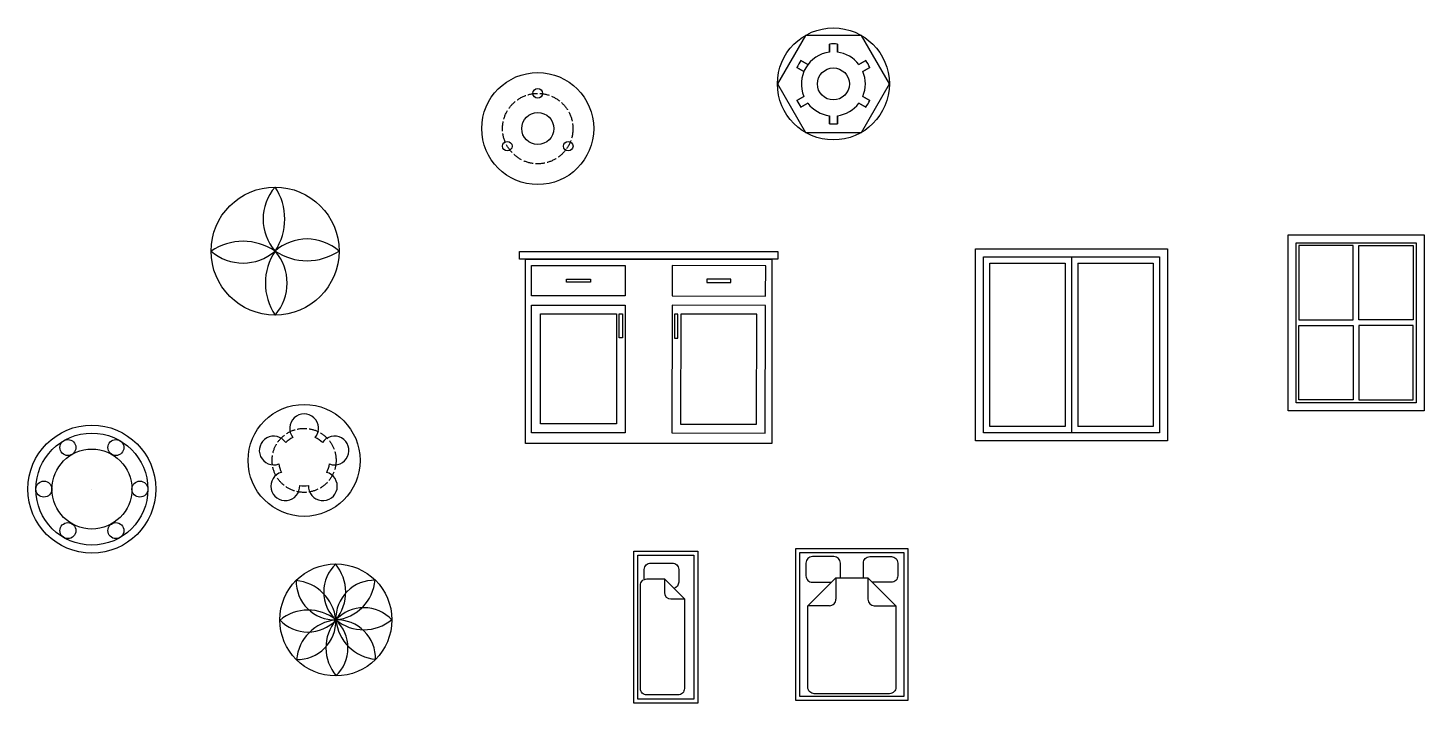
# Model space of a CAD drawing. Header units: millimetres. Extents: x 178 to 1923, y 182 to 1026.
import ezdxf

# ---------------------------------------------------------------- set-up
doc = ezdxf.new("R2010")
doc.units = ezdxf.units.MM
doc.linetypes.add('ACAD_ISO02W100', pattern=[15, 12, -3])

# ---------------------------------------------------------------- blocks, each defined once
blk = doc.blocks.new('*U3')
blk.add_circle((0, 0), 10)
blk = doc.blocks.new('*U4')
at = {"color": 0, "linetype": 'ByBlock', "lineweight": -2, "transparency": 16777216}
for p, rotation in [((227.8, 501.6), 299.9999999999999), ((287.8, 501.6), 240), ((317.8, 449.6), 180), ((227.8, 397.7), 59.99999999999999), ((287.8, 397.7), 120)]:
    blk.add_blockref('*U3', p, dxfattribs=dict(at, rotation=rotation))
blk.add_blockref('*U3', (197.8, 449.6), dxfattribs=at)
blk = doc.blocks.new('*U7')
for centre, radius, start, end in [((34.4, 0), 48.2, 133.3776, 226.6224), ((-40.8, -0.3), 54.5, 320.4966, 40.3547)]:
    blk.add_arc(centre, radius, start, end)
blk = doc.blocks.new('*U8')
at = {"color": 0, "linetype": 'ByBlock', "lineweight": -2, "transparency": 16777216}
blk.add_blockref('*U7', (861, 391.9), dxfattribs=at)
for p, rotation in [((836.6, 380.8), 44.99999999999996), ((886.1, 382.6), 314.9999999999999), ((827.3, 355.6), 89.99999999999997), ((888, 333.1), 225), ((897.3, 358.3), 270), ((838.5, 331.3), 135), ((863.6, 321.9), 180)]:
    blk.add_blockref('*U7', p, dxfattribs=dict(at, rotation=rotation))
blk = doc.blocks.new('*U9')
for centre, radius, start, end in [((46.9, 0), 60.5, 138.6402, 221.3598), ((-58.1, 0), 71.7, 326.1046, 33.8954)]:
    blk.add_arc(centre, radius, start, end)
blk = doc.blocks.new('*U10')
at = {"color": 0, "linetype": 'ByBlock', "lineweight": -2, "transparency": 16777216}
blk.add_blockref('*U9', (485.4, 787.1), dxfattribs=at)
for p, rotation in [((446.8, 745.7), 89.99999999999997), ((526.8, 748.6), 269.9999999999999), ((488.3, 707.1), 180)]:
    blk.add_blockref('*U9', p, dxfattribs=dict(at, rotation=rotation))
blk = doc.blocks.new('*U11')
blk.add_circle((0, 0), 6)
blk = doc.blocks.new('*U12')
at = {"color": 0, "linetype": 'ByBlock', "lineweight": -2, "transparency": 16777216}
blk.add_blockref('*U11', (815.2, 944.2), dxfattribs=at)
for p, rotation in [((777.1, 878.2), 120), ((853.3, 878.2), 240)]:
    blk.add_blockref('*U11', p, dxfattribs=dict(at, rotation=rotation))

msp = doc.modelspace()

# ---------------------------------------------------------------- linework, layer by layer
for p, q in [((1179.8, 1005.7), (1179.8, 995.7)), ((1179.8, 995.7), (1179.8, 1005.7)), ((1189.8, 1005.7), (1189.8, 995.7)), ((1189.8, 995.7), (1189.8, 1005.7)), ((1144.2, 985.2), (1152.9, 980.2)), ((1152.9, 980.2), (1144.2, 985.2)), ((1225.4, 985.2), (1216.7, 980.2)), ((1216.7, 980.2), (1225.4, 985.2)), ((1139.2, 976.5), (1147.9, 971.5)), ((1147.9, 971.5), (1139.2, 976.5)), ((1230.4, 976.5), (1221.7, 971.5)), ((1221.7, 971.5), (1230.4, 976.5)), ((1139.2, 935.5), (1147.9, 940.5)), ((1147.9, 940.5), (1139.2, 935.5)), ((1144.2, 926.8), (1152.9, 931.8)), ((1152.9, 931.8), (1144.2, 926.8)), ((1225.4, 926.8), (1216.7, 931.8)), ((1216.7, 931.8), (1225.4, 926.8)), ((1230.4, 935.5), (1221.7, 940.5)), ((1221.7, 940.5), (1230.4, 935.5)), ((1179.8, 906.2), (1179.8, 916.3)), ((1179.8, 916.3), (1179.8, 906.2)), ((1189.8, 906.2), (1189.8, 916.3)), ((1189.8, 916.3), (1189.8, 906.2)), ((1482.6, 740), (1482.6, 520)), ((1474.6, 732), (1474.6, 528)), ((1490.6, 732), (1490.6, 528)), ((257.8, 449.6), (257.8, 449.6)), ((973.6, 337.4), (973.6, 320.4)), ((1187.9, 338.9), (1188, 311.9)), ((1227.9, 338.9), (1227.9, 311.9)), ((981.6, 312.4), (998.6, 312.4)), ((1180, 303.9), (1153, 303.9)), ((1235.9, 303.9), (1262.9, 303.9))]:
    msp.add_line(p, q)
for points in [[(1149.8, 1016.6), (1114.8, 956), (1149.8, 895.4), (1219.8, 895.4), (1254.8, 956), (1219.8, 1016.6)], [(1923.3, 547.5), (1753.3, 547.5), (1753.3, 767.5), (1923.3, 767.5)], [(1913.3, 557.5), (1763.3, 557.5), (1763.3, 757.5), (1913.3, 757.5)], [(1766.8, 661), (1834.8, 661), (1834.8, 754), (1766.8, 754)], [(1909.7, 661), (1841.7, 661), (1841.7, 754), (1909.7, 754)], [(799.7, 737), (792.2, 737), (792.2, 746.5), (1115.2, 746.5), (1115.2, 737), (1107.7, 737)], [(799.7, 737), (1107.7, 737), (1107.7, 506.5), (799.7, 506.5)], [(1362.6, 750), (1602.6, 750), (1602.6, 510), (1362.6, 510)], [(1372.6, 740), (1592.6, 740), (1592.6, 520), (1372.6, 520)], [(807.5, 729.2), (924.5, 729.2), (924.5, 691.2), (807.5, 691.2)], [(1100.2, 728.8), (983.2, 729.1), (983.1, 691.1), (1100.1, 690.8)], [(851, 712.2), (881, 712.2), (881, 708.2), (851, 708.2)], [(1056.7, 711.9), (1026.7, 712), (1026.7, 708), (1056.7, 707.9)], [(807.5, 679.5), (924.5, 679.5), (924.5, 520), (807.5, 520)], [(818.5, 668.5), (913.5, 668.5), (913.5, 531), (818.5, 531)], [(921, 668.6), (921, 638.6), (917, 638.6), (917, 668.6)], [(1100.1, 679.2), (983.1, 679.4), (982.7, 519.9), (1099.7, 519.7)], [(986.3, 668.4), (986.3, 638.4), (990.3, 638.4), (990.3, 668.4)], [(1089.1, 668.2), (994.1, 668.4), (993.7, 530.9), (1088.7, 530.7)], [(1766.8, 654), (1834.8, 654), (1834.8, 561), (1766.8, 561)], [(1909.7, 654), (1841.7, 654), (1841.7, 561), (1909.7, 561)], [(935.3, 372.2), (1015.3, 372.2), (1015.3, 182.2), (935.3, 182.2)], [(940.3, 367.2), (1010.3, 367.2), (1010.3, 187.2), (940.3, 187.2)], [(1137.9, 375.5), (1277.9, 375.5), (1277.9, 185.5), (1137.9, 185.5)], [(1142.9, 370.5), (1272.9, 370.5), (1272.9, 190.5), (1142.9, 190.5)]]:
    msp.add_lwpolyline(points, close=True)
for points in [[(1474.6, 528), (1380.6, 528), (1380.6, 732), (1474.6, 732)], [(1490.6, 732), (1584.6, 732), (1584.6, 528), (1490.6, 528)]]:
    msp.add_lwpolyline(points)
for points in [[(948.4, 337.4), (948.4, 349.2, -0.414214), (956.4, 357.2), (983.4, 357.2, -0.414214), (991.4, 349.2), (991.4, 333.2, -0.338136), (985.5, 325.5, -0.338136)], [(1193.5, 338.9), (1193.5, 357.2, 0.414214), (1185.5, 365.2), (1158.5, 365.2, 0.414214), (1150.5, 357.2), (1150.5, 341.2, 0.414214), (1158.5, 333.2), (1182.2, 333.2)], [(1222.3, 338.9), (1222.3, 357.2, -0.414214), (1230.3, 365.2), (1257.3, 365.2, -0.414214), (1265.3, 357.2), (1265.3, 341.2, -0.414214), (1257.3, 333.2), (1233.6, 333.2)]]:
    msp.add_lwpolyline(points, format="xyb")
for points in [[(951.6, 337.4), (973.6, 337.4), (998.6, 312.4), (998.6, 200.4, -0.414214), (990.6, 192.4), (951.6, 192.4, -0.414214), (943.6, 200.4), (943.6, 329.4, -0.414214)], [(1187.9, 338.9), (1227.9, 338.9), (1262.9, 303.9), (1262.9, 201.9, -0.414214), (1254.9, 193.9), (1160.9, 193.9, -0.414214), (1152.9, 201.9), (1152.9, 303.9)]]:
    msp.add_lwpolyline(points, format="xyb", close=True)
for centre, radius in [((1184.8, 956), 70), ((815.2, 900.2), 70), ((1184.8, 956), 20), ((815.2, 900.2), 20), ((486.8, 747.1), 80), ((523.1, 485.5), 70), ((257.8, 449.6), 80), ((257.8, 449.6), 70), ((257.8, 449.6), 50), ((317.8, 449.6), 10), ((562.8, 286.1), 70)]:
    msp.add_circle(centre, radius)
at = {"linetype": 'ACAD_ISO02W100'}
for centre, radius in [((815.2, 900.2), 44), ((523.1, 485.5), 40)]:
    msp.add_circle(centre, radius, dxfattribs=at)
for centre, radius, start, end in [((1184.8, 956), 40, 97.1808, 202.8192), ((1184.8, 956), 50, 84.2608, 95.7392), ((1184.8, 956), 40, 37.1808, 82.8192), ((1184.8, 956), 50, 144.2608, 155.7392), ((1184.8, 956), 50, 24.2608, 35.7392), ((1184.8, 956), 40, 337.1808, 22.8192), ((1184.8, 956), 50, 204.2608, 215.7392), ((1184.8, 956), 40, 217.1808, 262.8192), ((1184.8, 956), 40, 277.1808, 322.8192), ((1184.8, 956), 50, 324.2608, 335.7392), ((1184.8, 956), 50, 264.2608, 275.7392), ((523.1, 525.5), 18, 321.3178, 218.6822), ((485.1, 497.9), 18, 33.3178, 290.6822), ((523.1, 485.5), 32, 116.0466, 135.9534), ((523.1, 485.5), 32, 44.0466, 63.9534), ((561.2, 497.9), 18, 249.3178, 146.6822), ((523.1, 485.5), 32, 188.0466, 207.9534), ((523.1, 485.5), 32, 332.0466, 351.9534), ((499.6, 453.2), 18, 105.3178, 2.6822), ((523.1, 485.5), 32, 260.0466, 279.9534), ((546.6, 453.2), 18, 177.3178, 74.6822), ((981.6, 320.4), 8, 180.1016, 270), ((1180, 311.9), 8, 270, 0.1861), ((1235.9, 311.9), 8, 180, 270)]:
    msp.add_arc(centre, radius, start, end)

# ---------------------------------------------------------------- block references
for name, p in [('*U12', (0, 0)), ('*U10', (0, 0)), ('*U4', (0, 0)), ('*U8', (-299.5, -70.8))]:
    msp.add_blockref(name, p)

doc.saveas('drawing.dxf')
